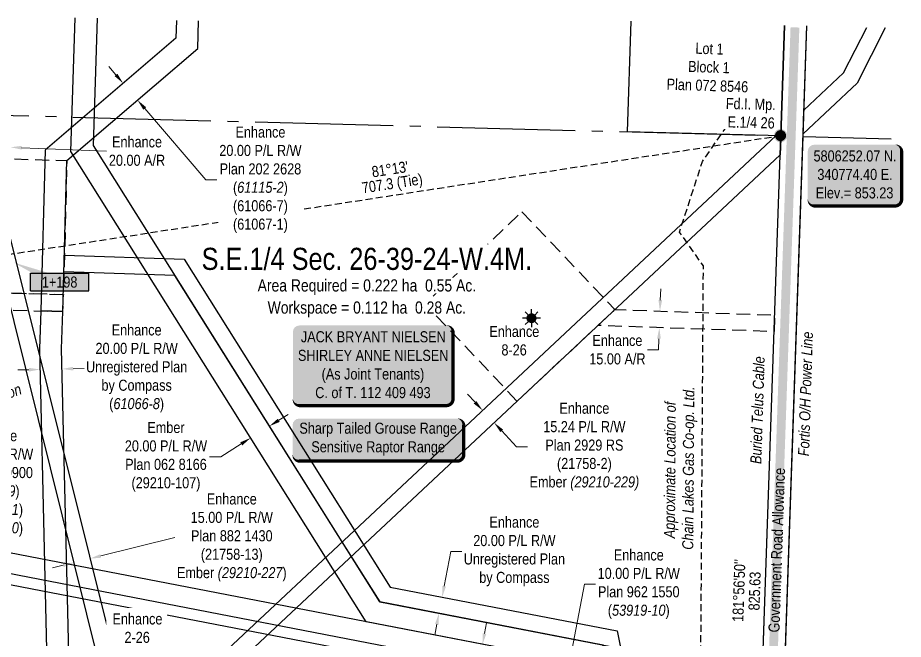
# Model space of a CAD drawing. Extents: x 338918 to 340950, y 5804543 to 5807337.
# Drawn here: x 340083 to 340885, y 5805796 to 5806359 of the extents above; entities that cross this region are included whole.
import ezdxf
from ezdxf.enums import TextEntityAlignment as Align

# ---------------------------------------------------------------- set-up
doc = ezdxf.new("R2010")
doc.units = 0
doc.header["$LTSCALE"] = 5
doc.header["$PDMODE"] = 34
doc.header["$PDSIZE"] = 0.03
for name, pattern in [('foc-ACCESSROAD', [3.75, 2.5, -1.25]), ('foc-QUARTERLINE', [33, 25, -3, 2, -3]), ('foc-TIELINE', [1.875, 1.25, -0.625]), ('UG_PIPE', [1.875, 1.25, -0.625])]:
    doc.linetypes.add(name, pattern=pattern)
doc.layers.get('Defpoints').update_dxf_attribs({"color": 9})
for name, color, linetype in [('AS-OWNER', 7, 'Continuous'), ('AS-PIPE-UG', 44, 'UG_PIPE'), ('AS-PIPE-UG-T', 44, 'Continuous'), ('AS-POWER', 104, 'foc-POWER'), ('AS-POWER-T', 104, 'Continuous'), ('AS-RESIDENCE', 14, 'Continuous'), ('AS-ROADS', 254, 'Continuous'), ('AS-TELEPHONE-T', 224, 'Continuous'), ('AS-TELUS', 224, 'foc-TEL'), ('AS-WILDLIFE-BLOCK', 131, 'Continuous'), ('C-AR', 13, 'foc-ACCESSROAD'), ('C-RW', 13, 'Continuous'), ('C-SYMBOL', 7, 'Continuous'), ('C-WS', 13, 'foc-ACCESSROAD'), ('C-WS-S', 13, 'Continuous'), ('CG-NOTES', 7, 'Continuous'), ('DETAIL-T', 7, 'Continuous'), ('F-RW', 190, 'Continuous'), ('L-AREAREQUIRED', 7, 'Continuous'), ('L-AREAWORK', 5, 'Continuous'), ('L-BD', 7, 'Continuous'), ('L-MON', 1, 'Continuous'), ('L-QSEC', 8, 'foc-QUARTERLINE'), ('L-ROAD-T', 7, 'Continuous'), ('L-SEC', 7, 'Continuous'), ('L-TIE', 7, 'foc-TIELINE'), ('L-TITLEDB', 4, 'Continuous'), ('L-TITLEDB-T', 4, 'Continuous'), ('P-ELEVATION', 7, 'Continuous')]:
    doc.layers.add(name, color=color, linetype=linetype)
for name, color, linetype, lineweight in [('C-AR-T', 13, 'Continuous', 9), ('C-RW-T', 13, 'Continuous', 9), ('C-VCE-T', 13, 'Continuous', 9), ('C-WS-T', 13, 'Continuous', 9), ('F-RW-T', 190, 'Continuous', 9), ('T-TEXT', 48, 'Continuous', 18)]:
    doc.layers.add(name, color=color, linetype=linetype, lineweight=lineweight)
doc.styles.add('100L', font='ARIALN.TTF', dxfattribs={"height": 11})
doc.styles.add('175L', font='ARIALN.TTF', dxfattribs={"height": 20})
doc.styles.add('80', font='ARIALN.TTF', dxfattribs={"height": 10})
doc.styles.add('80CG', font='ARIALN.TTF', dxfattribs={"height": 10})
doc.styles.add('80L', font='ARIALN.TTF', dxfattribs={"height": 10})
doc.styles.add('80LS', font='ARIALNI.TTF', dxfattribs={"height": 10})
doc.styles.add('foc-LtypeFont', font='ARIALN.TTF', dxfattribs={"height": 7.35})
doc.styles.add('Legend', font='ARIALN.TTF')
doc.linetypes.add('foc-POWER', pattern='A,6,-1,["P",foc-LtypeFont,S=0.2,R=0,X=-0.625,Y=-0.75],-1.24,4', length=12.24)
doc.linetypes.add('foc-POWER-NOLINE', pattern='A,0,-4,["P",foc-LtypeFont,S=0.2,R=0,X=-0.625,Y=-0.75],-8.24', length=12.24)
doc.linetypes.add('foc-TEL', pattern='A,2,-1,["T",foc-LtypeFont,S=0.2,R=0,X=-0.425,Y=-0.75],-1.24,8', length=12.24)
doc.linetypes.add('foc-TEL-NOLINE', pattern='A,0,-2,["T",foc-LtypeFont,S=0.2,R=0,X=-0.425,Y=-0.75],-10.24', length=12.24)
doc.dimstyles.new('Compass 5 000', dxfattribs={"dimscale": 5, "dimtxt": 9, "dimasz": 2, "dimexe": 0.2, "dimexo": 0.0625, "dimgap": 0.5, "dimtad": 0, "dimtih": 1, "dimtoh": 1, "dimzin": 0, "dimdsep": 46, "dimtxsty": '80CG', "dimcen": 0.1, "dimse1": 1, "dimse2": 1, "dimclrd": 256, "dimclrt": 256, "dimaunit": 1, "dimadec": 4, "dimazin": 0, "dimtfac": 0.06, "dimtofl": 0, "dimtmove": 0, "dimatfit": 1, "dimfxl": 0.2, "dimtolj": 1, "dimtzin": 0, "dimlwd": -1, "dimarcsym": 0})

# ---------------------------------------------------------------- blocks, each defined once
blk = doc.blocks.new('*U366')
h = blk.add_hatch(color=255)
edge = h.paths.add_edge_path()
edge.add_line((-71.5, -20), (71.5, -20))
edge.add_arc((71.5, -14), 6, 270, 360)
edge.add_line((77.5, -14), (77.5, 12.5))
edge.add_arc((71.5, 12.5), 6, 0, 90)
edge.add_line((71.5, 18.5), (-71.5, 18.5))
edge.add_arc((-71.5, 12.5), 6, 90, 180)
edge.add_line((-77.5, 12.5), (-77.5, -14))
edge.add_arc((-71.5, -14), 6, 180, 270)
at = {"color": 131, "flags": 128}
blk.add_lwpolyline([(-71.5, -20, 3, 3, 0), (71.5, -20, 3, 3, 0.414214), (77.5, -14, 3, 3, 0), (77.5, 12.5, 3, 0, 0.414214), (71.5, 18.5, 0, 0, 0), (-71.5, 18.5, 0, 0, 0.414214), (-77.5, 12.5, 0, 0, 0), (-77.5, -14, 0, 3, 0.414214)], format="xyseb", close=True, dxfattribs=at)
at = {"color": 131, "style": '80'}
blk.add_attdef('ENTER_TEXT_001', (-35.99, -5), '', height=10, dxfattribs=at)
blk = doc.blocks.new('*D378')
at = {"layer": 'C-AR-T', "transparency": 16777216}
for p, q in [((340047.07, 5806242.57), (340037.08, 5806242.98)), ((340087.04, 5806240.95), (340163.77, 5806237.84))]:
    blk.add_line(p, q, dxfattribs=at)
for points in [[(340047.14, 5806244.24), (340047, 5806240.91), (340057.06, 5806242.17)], [(340087.11, 5806242.62), (340086.97, 5806239.29), (340077.05, 5806241.36)]]:
    blk.add_solid(points, dxfattribs=at)
at = {"layer": 'Defpoints', "color": 0, "transparency": 16777216}
for p in [(340057.11, 5806243.3), (340077.05, 5806241.36), (340077.09, 5806242.49)]:
    blk.add_point(p, dxfattribs=at)
at = {"layer": 'C-AR-T', "transparency": 16777216, "insert": (340191.51, 5806237.84), "char_height": 10, "attachment_point": 5, "style": '80CG'}
blk.add_mtext('\\A1;Enhance\\P20.00 A/R', dxfattribs=at)
blk = doc.blocks.new('*D379')
at = {"layer": 'C-AR-T', "transparency": 16777216}
for p, q in [((340665.32, 5806103.11), (340665.67, 5806113.11)), ((340664.12, 5806068.13), (340663.77, 5806058.14)), ((340663.77, 5806058.14), (340653.77, 5806058.14))]:
    blk.add_line(p, q, dxfattribs=at)
for points in [[(340663.66, 5806103.17), (340666.99, 5806103.05), (340664.98, 5806093.12)], [(340662.45, 5806068.19), (340665.78, 5806068.07), (340664.46, 5806078.12)]]:
    blk.add_solid(points, dxfattribs=at)
at = {"layer": 'Defpoints', "color": 0, "transparency": 16777216}
for p in [(340653.76, 5806093.51), (340653.25, 5806078.51), (340664.46, 5806078.12)]:
    blk.add_point(p, dxfattribs=at)
at = {"layer": 'C-AR-T', "transparency": 16777216, "insert": (340626.49, 5806058.14), "char_height": 10, "attachment_point": 5, "style": '80CG'}
blk.add_mtext('\\A1;Enhance\\P15.00 A/R', dxfattribs=at)
blk = doc.blocks.new('*D385')
at = {"layer": 'C-RW-T', "transparency": 16777216}
for p, q in [((340497.61, 5806010.56), (340490.78, 5806017.86)), ((340521.69, 5805984.82), (340535.2, 5805970.37)), ((340535.2, 5805970.37), (340545.2, 5805970.37))]:
    blk.add_line(p, q, dxfattribs=at)
for points in [[(340498.83, 5806011.7), (340496.39, 5806009.42), (340504.44, 5806003.26)], [(340522.9, 5805985.95), (340520.47, 5805983.68), (340514.86, 5805992.12)]]:
    blk.add_solid(points, dxfattribs=at)
at = {"layer": 'Defpoints', "color": 0, "transparency": 16777216}
for p in [(340557.51, 5806052.89), (340567.93, 5806041.75), (340504.44, 5806003.26)]:
    blk.add_point(p, dxfattribs=at)
at = {"layer": 'C-RW-T', "transparency": 16777216, "insert": (340596.58, 5805970.37), "char_height": 10, "attachment_point": 5, "style": '80CG'}
blk.add_mtext('\\A1;Enhance\\P15.24 P/L R/W\\PPlan 2929 RS\\P(21758-2)\\PEmber {\\fArial Narrow|b0|i1|c0|p34;(29210-229)}', dxfattribs=at)
blk = doc.blocks.new('*D386')
at = {"layer": 'C-RW-T', "transparency": 16777216}
for p, q in [((340581.71, 5805768.15), (340596.74, 5805845.93)), ((340596.74, 5805845.93), (340606.74, 5805845.93)), ((340576.02, 5805738.7), (340574.13, 5805728.88))]:
    blk.add_line(p, q, dxfattribs=at)
for points in [[(340580.08, 5805768.47), (340583.35, 5805767.84), (340579.82, 5805758.33)], [(340574.39, 5805739.02), (340577.66, 5805738.38), (340577.92, 5805748.52)]]:
    blk.add_solid(points, dxfattribs=at)
at = {"layer": 'Defpoints', "color": 0, "transparency": 16777216}
for p in [(340371.63, 5805798.56), (340369.73, 5805788.74), (340577.92, 5805748.52)]:
    blk.add_point(p, dxfattribs=at)
at = {"layer": 'C-RW-T', "transparency": 16777216, "insert": (340645.83, 5805845.93), "char_height": 10, "attachment_point": 5, "style": '80CG'}
blk.add_mtext('\\A1;Enhance\\P10.00 P/L R/W\\PPlan 962 1550\\P({\\fArial Narrow|b0|i1|c0|p34;53919-10})', dxfattribs=at)
blk = doc.blocks.new('*D387')
at = {"layer": 'C-VCE-T', "transparency": 16777216}
for p, q in [((339977.07, 5805906.51), (340011.22, 5805937.19)), ((340011.22, 5805937.19), (340021.22, 5805937.19)), ((339951.02, 5805883.1), (339943.58, 5805876.42))]:
    blk.add_line(p, q, dxfattribs=at)
for points in [[(339975.95, 5805907.75), (339978.18, 5805905.27), (339969.63, 5805899.82)], [(339949.9, 5805884.34), (339952.13, 5805881.86), (339958.46, 5805889.79)]]:
    blk.add_solid(points, dxfattribs=at)
at = {"layer": 'Defpoints', "color": 0, "transparency": 16777216}
for p in [(339958.46, 5805889.79), (340027.84, 5805835.02), (340016.67, 5805824.99)]:
    blk.add_point(p, dxfattribs=at)
at = {"layer": 'C-VCE-T', "transparency": 16777216, "insert": (340060.3, 5805937.19), "char_height": 10, "attachment_point": 5, "style": '80CG'}
blk.add_mtext('\\A1;Enhance\\P15.00 P/L R/W\\PPlan 852 0900\\P({\\fArial Narrow|b0|i1|c0|p34;21758-9})\\P({\\fArial Narrow|b0|i1|c0|p34;21758-11})\\P({\\fArial Narrow|b0|i1|c0|p34;21758-10})', dxfattribs=at)
blk = doc.blocks.new('*D388')
at = {"layer": 'C-RW-T', "transparency": 16777216}
for p, q in [((340047.22, 5805768.01), (340037.22, 5805768.01)), ((340049.27, 5805720.09), (340047.22, 5805768.01)), ((340050.78, 5805684.88), (340051.21, 5805674.89))]:
    blk.add_line(p, q, dxfattribs=at)
for points in [[(340050.94, 5805720.16), (340047.61, 5805720.01), (340049.7, 5805710.09)], [(340052.44, 5805684.95), (340049.11, 5805684.81), (340050.35, 5805694.87)]]:
    blk.add_solid(points, dxfattribs=at)
at = {"layer": 'Defpoints', "color": 0, "transparency": 16777216}
for p in [(340049.7, 5805710.09), (340086.65, 5805711.68), (340087.3, 5805696.45)]:
    blk.add_point(p, dxfattribs=at)
at = {"layer": 'C-RW-T', "transparency": 16777216, "insert": (339998.13, 5805768.01), "char_height": 10, "attachment_point": 5, "style": '80CG'}
blk.add_mtext('\\A1;Enhance\\P15.24 P/L R/W\\PPlan 782 0325\\P({\\fArial Narrow|b0|i1|c0|p34;21758-8)\\P(7252-18)}', dxfattribs=at)
blk = doc.blocks.new('*D389')
at = {"layer": 'C-RW-T', "transparency": 16777216}
for p, q in [((340158.66, 5805871.54), (340225.72, 5805888.27)), ((340124.72, 5805863.07), (340115.02, 5805860.65))]:
    blk.add_line(p, q, dxfattribs=at)
for points in [[(340158.26, 5805873.15), (340159.06, 5805869.92), (340148.96, 5805869.12)], [(340124.31, 5805864.68), (340125.12, 5805861.45), (340134.42, 5805865.49)]]:
    blk.add_solid(points, dxfattribs=at)
at = {"layer": 'Defpoints', "color": 0, "transparency": 16777216}
for p in [(340106.48, 5805977.45), (340121.02, 5805981.08), (340148.96, 5805869.12)]:
    blk.add_point(p, dxfattribs=at)
at = {"layer": 'C-RW-T', "transparency": 16777216, "insert": (340277.31, 5805888.27), "char_height": 10, "attachment_point": 5, "style": '80CG'}
blk.add_mtext('\\A1;Enhance{\\fArial Narrow|b0|i1|c0|p34;\\P}15.00 P/L R/W\\PPlan 882 1430\\P(21758-13)\\PEmber {\\fArial Narrow|b0|i1|c0|p34;(29210-227})', dxfattribs=at)
blk = doc.blocks.new('*D407')
at = {"layer": 'Defpoints', "color": 0, "transparency": 16777216}
for p in [(340274.67, 5806047.3), (340257.71, 5806036.66), (340311.32, 5805988.94)]:
    blk.add_point(p, dxfattribs=at)
at = {"layer": 'F-RW-T', "transparency": 16777216}
for p, q in [((340319.79, 5805994.26), (340328.26, 5805999.58)), ((340285.9, 5805972.98), (340267.25, 5805961.26)), ((340267.25, 5805961.26), (340257.25, 5805961.26))]:
    blk.add_line(p, q, dxfattribs=at)
for points in [[(340318.9, 5805995.67), (340320.68, 5805992.85), (340311.32, 5805988.94)], [(340285.02, 5805974.39), (340286.79, 5805971.57), (340294.37, 5805978.3)]]:
    blk.add_solid(points, dxfattribs=at)
at = {"layer": 'F-RW-T', "transparency": 16777216, "insert": (340217.71, 5805961.26), "char_height": 10, "attachment_point": 5, "style": '80CG'}
blk.add_mtext('\\A1;Ember\\P20.00 P/L R/W\\PPlan 062 8166\\P(29210-107)', dxfattribs=at)
blk = doc.blocks.new('*D408')
at = {"layer": 'Defpoints', "color": 0, "transparency": 16777216}
for p in [(340020.29, 5805885.06), (340016.82, 5805867.1), (340504.27, 5805791.47)]:
    blk.add_point(p, dxfattribs=at)
at = {"layer": 'F-RW-T', "transparency": 16777216}
for p, q in [((340506.17, 5805801.28), (340508.07, 5805811.1)), ((340498.9, 5805763.69), (340490.35, 5805719.49)), ((340490.35, 5805719.49), (340480.35, 5805719.49))]:
    blk.add_line(p, q, dxfattribs=at)
for points in [[(340504.53, 5805801.6), (340507.8, 5805800.97), (340504.27, 5805791.47)], [(340497.26, 5805764.01), (340500.53, 5805763.37), (340500.8, 5805773.51)]]:
    blk.add_solid(points, dxfattribs=at)
at = {"layer": 'F-RW-T', "transparency": 16777216, "insert": (340441.26, 5805719.49), "char_height": 10, "attachment_point": 5, "style": '80CG'}
blk.add_mtext('\\A1;Ember\\P18.29 P/L R/W\\PPlan 4242 RS\\P({\\fArial Narrow|b0|i1|c0|p34;29210-260})', dxfattribs=at)
blk = doc.blocks.new('*U371')
h = blk.add_hatch(color=59)
edge = h.paths.add_edge_path()
edge.add_line((-66.5, -37), (66.5, -37))
edge.add_arc((66.5, -31), 6, 270, 360)
edge.add_line((72.5, -31), (72.5, 29.5))
edge.add_arc((66.5, 29.5), 6, 0, 90)
edge.add_line((66.5, 35.5), (-66.5, 35.5))
edge.add_arc((-66.5, 29.5), 6, 90, 180)
edge.add_line((-72.5, 29.5), (-72.5, -31))
edge.add_arc((-66.5, -31), 6, 180, 270)
at = {"color": 1, "flags": 128}
blk.add_lwpolyline([(-66.5, -37, 3, 3, 0), (66.5, -37, 3, 3, 0.414214), (72.5, -31, 3, 3, 0), (72.5, 29.5, 3, 0, 0.414214), (66.5, 35.5, 0, 0, 0), (-66.5, 35.5, 0, 0, 0.414214), (-72.5, 29.5, 0, 0, 0), (-72.5, -31, 0, 3, 0.414214)], format="xyseb", close=True, dxfattribs=at)
blk.add_lwpolyline([(-43.04, -22.08, 0, 7.5, 0), (0, 0, 0, 0, 0)], format="xyseb", dxfattribs=at)
at = {"color": 1, "style": '80'}
blk.add_attdef('ENTER_TEXT_001', (-35.99, -5), '', height=10, dxfattribs=at)
blk = doc.blocks.new('GAS')
h = blk.add_hatch(color=255)
h.dxf.hatch_style = 1
edge = h.paths.add_edge_path()
edge.add_arc((0, 0), 0.9, 0, 360)
for p, q in [((0, 0.81), (0, 1.62)), ((-0.81, 0), (-1.62, 0)), ((-0.57, 0.57), (-1.14, 1.14)), ((0.57, 0.57), (1.14, 1.14)), ((1.62, 0), (0.81, 0)), ((-0.57, -0.57), (-1.14, -1.14)), ((0, -0.81), (0, -1.62)), ((1.14, -1.14), (0.57, -0.57))]:
    blk.add_line(p, q)
blk.add_circle((0, 0), 0.8)
blk = doc.blocks.new('res_occ')
for points in [[(0.1, 0.89), (-1.26, -0.37), (1.46, -0.37)], [(-0.9, -1.43), (1.1, -1.43), (1.1, -0.37), (-0.9, -0.37)]]:
    blk.add_hatch(color=14).paths.add_polyline_path(points)
at = {"color": 14}
for points in [[(0.1, 0.89), (-1.26, -0.37), (1.46, -0.37)], [(-0.9, -1.43), (1.1, -1.43), (1.1, -0.37), (-0.9, -0.37)]]:
    blk.add_lwpolyline(points, close=True, dxfattribs=at)
blk = doc.blocks.new('*D425')
at = {"layer": 'C-RW-T', "transparency": 16777216}
for p, q in [((340172.46, 5806306.85), (340165.95, 5806314.45)), ((340198.47, 5806276.47), (340253.71, 5806211.96)), ((340253.71, 5806211.96), (340263.71, 5806211.96))]:
    blk.add_line(p, q, dxfattribs=at)
for points in [[(340173.72, 5806307.93), (340171.19, 5806305.77), (340178.96, 5806299.25)], [(340199.74, 5806277.55), (340197.21, 5806275.39), (340191.97, 5806284.07)]]:
    blk.add_solid(points, dxfattribs=at)
at = {"layer": 'Defpoints', "color": 0, "transparency": 16777216}
for p in [(340189.54, 5806308.31), (340202.54, 5806293.12), (340191.97, 5806284.07)]:
    blk.add_point(p, dxfattribs=at)
at = {"layer": 'C-RW-T', "transparency": 16777216, "insert": (340303.25, 5806211.96), "char_height": 10, "attachment_point": 5, "style": '80CG', "bg_fill": 3, "box_fill_scale": 1.1, "bg_fill_color": 256, "bg_fill_true_color": 13158600, "bg_fill_transparency": 0}
blk.add_mtext('\\A1;Enhance\\P20.00 P/L R/W\\PPlan 202 2628\\P({\\fArial Narrow|b0|i1|c0|p34;61115-2})\\P(61066-7)\\P(61067-1)', dxfattribs=at)
blk = doc.blocks.new('*D426')
at = {"layer": 'C-RW-T', "transparency": 16777216}
for p, q in [((340469.62, 5805844.09), (340475.72, 5805875.64)), ((340475.72, 5805875.64), (340485.72, 5805875.64)), ((340462.99, 5805809.73), (340461.09, 5805799.91))]:
    blk.add_line(p, q, dxfattribs=at)
for points in [[(340467.99, 5805844.41), (340471.26, 5805843.78), (340467.73, 5805834.27)], [(340461.35, 5805810.04), (340464.62, 5805809.41), (340464.88, 5805819.55)]]:
    blk.add_solid(points, dxfattribs=at)
at = {"layer": 'Defpoints', "color": 0, "transparency": 16777216}
for p in [(340467.73, 5805834.27), (340486.23, 5805830.7), (340483.39, 5805815.97)]:
    blk.add_point(p, dxfattribs=at)
at = {"layer": 'C-RW-T', "transparency": 16777216, "insert": (340533.22, 5805875.64), "char_height": 10, "attachment_point": 5, "style": '80CG'}
blk.add_mtext('\\A1;Enhance\\P20.00 P/L R/W\\PUnregistered Plan\\Pby Compass', dxfattribs=at)
blk = doc.blocks.new('fdia')
at = {"color": 255, "const_width": 1}
blk.add_lwpolyline([(-0.5, 0, 1), (0.5, 0, 1)], format="xyb", close=True, dxfattribs=at)
blk = doc.blocks.new('Fdiaa')
blk.add_blockref('fdia', (0, 0))
blk = doc.blocks.new('fdib')
at = {"color": 1, "const_width": 1.6}
blk.add_lwpolyline([(-0.4, 0, 1), (0.4, 0, 1)], format="xyb", close=True, dxfattribs=at)
at = {"color": 1}
blk.add_circle((0, 0), 0.8, dxfattribs=at)
blk = doc.blocks.new('Fdibb')
blk.add_blockref('fdib', (0, 0))
blk = doc.blocks.new('fdicc')
for name in ['Fdibb', 'Fdiaa']:
    blk.add_blockref(name, (0, 0))
blk = doc.blocks.new('FDI')
blk.add_blockref('fdicc', (0, 0))
blk = doc.blocks.new('*U427')
h = blk.add_hatch(color=254)
edge = h.paths.add_edge_path()
edge.add_line((-36.5, -28.5), (36.5, -28.5))
edge.add_arc((36.5, -22.5), 6, 270, 360)
edge.add_line((42.5, -22.5), (42.5, 21))
edge.add_arc((36.5, 21), 6, 0, 90)
edge.add_line((36.5, 27), (-36.5, 27))
edge.add_arc((-36.5, 21), 6, 90, 180)
edge.add_line((-42.5, 21), (-42.5, -22.5))
edge.add_arc((-36.5, -22.5), 6, 180, 270)
at = {"color": 1, "flags": 128}
blk.add_lwpolyline([(-36.5, -28.5, 3, 3, 0), (36.5, -28.5, 3, 3, 0.414214), (42.5, -22.5, 3, 3, 0), (42.5, 21, 3, 0, 0.414214), (36.5, 27, 0, 0, 0), (-36.5, 27, 0, 0, 0.414214), (-42.5, 21, 0, 0, 0), (-42.5, -22.5, 0, 3, 0.414214)], format="xyseb", close=True, dxfattribs=at)
blk.add_lwpolyline([(-37.52, -24.05, 0, 10, 0), (0, 0, 5, 5, 0)], format="xyseb", dxfattribs=at)
at = {"color": 1, "style": '80'}
blk.add_attdef('ENTER_TEXT_001', (-35.99, -5), '', height=10, dxfattribs=at)
blk = doc.blocks.new('*D436')
at = {"layer": 'C-RW-T', "transparency": 16777216}
for p, q in [((340093.67, 5806040.06), (340083.67, 5806039.82)), ((340133.66, 5806040.98), (340143.65, 5806041.21))]:
    blk.add_line(p, q, dxfattribs=at)
for points in [[(340093.63, 5806041.72), (340093.7, 5806038.39), (340103.66, 5806040.29)], [(340133.62, 5806042.65), (340133.69, 5806039.31), (340123.66, 5806040.75)]]:
    blk.add_solid(points, dxfattribs=at)
at = {"layer": 'Defpoints', "color": 0, "transparency": 16777216}
for p in [(340103.64, 5806041.24), (340123.64, 5806041.71), (340123.66, 5806040.75)]:
    blk.add_point(p, dxfattribs=at)
at = {"layer": 'C-RW-T', "transparency": 16777216, "insert": (340191.16, 5806041.21), "char_height": 10, "attachment_point": 5, "style": '80CG'}
blk.add_mtext('\\A1;Enhance\\P20.00 P/L R/W\\PUnregistered Plan\\Pby Compass\\P({\\fArial Narrow|b0|i1|c0|p34;61066-8})', dxfattribs=at)
blk = doc.blocks.new('*U449')
h = blk.add_hatch(color=111)
h.dxf.hatch_style = 1
h.paths.add_polyline_path([(-26.5, 8), (26.5, 8), (26.5, -8), (-26.5, -8)])
for p, q in [((-26.5, -8), (-26.5, 8)), ((-26.5, 8), (26.5, 8)), ((26.5, -8), (26.5, 8)), ((-26.5, -8), (26.5, -8))]:
    blk.add_line(p, q)
at = {"layer": 'P-ELEVATION', "color": 7, "flags": 128}
blk.add_lwpolyline([(0, 0, 10, 0, 0), (-41.95, 17.8, 0, 0, 0)], format="xyseb", dxfattribs=at)
at = {"layer": 'P-ELEVATION', "style": 'Legend'}
blk.add_attdef('STATION', text='', height=10, dxfattribs=at).set_placement((0, 0), align=Align.MIDDLE_CENTER)

msp = doc.modelspace()

# ---------------------------------------------------------------- linework, layer by layer
at = {"layer": 'AS-PIPE-UG', "flags": 128}
msp.add_lwpolyline([(340699.239, 5805352.882), (340704.371, 5806133.944), (340682.683, 5806164.601), (340703.576, 5806228.548), (340725.737, 5806260.587)], dxfattribs=at)
at = {"layer": 'AS-ROADS', "const_width": 7.998, "flags": 128}
msp.add_lwpolyline([(340752.892, 5805346.739), (340755.337, 5805424.556), (340755.97, 5805444.709), (340783.827, 5806249.873), (340787.252, 5806349.821)], dxfattribs=at)
at = {"layer": 'AS-TELUS', "linetype": 'foc-TEL-NOLINE', "flags": 128}
msp.add_lwpolyline([(340746.009, 5805426.536), (340774.495, 5806251.753), (340776.203, 5806301.582)], dxfattribs=at)
at = {"layer": 'C-AR', "flags": 128}
for points in [[(339968.269, 5806257.969), (339990.956, 5806233.384), (339987.444, 5806096.373), (340124.44, 5806092.766), (340124.838, 5806107.952), (340002.82, 5806111.006), (340005.953, 5806233.012), (340056.876, 5806231.7), (340057.367, 5806250.657), (339983.096, 5806252.583), (339983.264, 5806257.58)], [(340608.818, 5806080.044), (340624.282, 5806094.523), (340768.895, 5806089.531), (340768.381, 5806074.536)]]:
    msp.add_lwpolyline(points, close=True, dxfattribs=at)
at = {"layer": 'C-RW', "flags": 128}
for points in [[(340227.226, 5806356.177), (340226.719, 5806340.145), (340108.266, 5806238.72), (340104.451, 5806093.29), (340124.44, 5806092.766), (340128.022, 5806229.312), (340246.425, 5806330.695), (340247.216, 5806355.651)], [(340869.092, 5806349.301), (340843.709, 5806299.339), (340794.684, 5806253.509), (340795.422, 5806275.073), (340831.336, 5806308.633), (340852.223, 5806349.745)]]:
    msp.add_lwpolyline(points, dxfattribs=at)
for points in [[(340198.001, 5805695.405), (340187.591, 5805706.536), (340770.327, 5806252.141), (340774.647, 5806256.183), (340773.903, 5806234.61)], [(339850.087, 5805727.873), (339864.706, 5805717.197), (340168.209, 5805730.182), (340057.82, 5806172.363), (340072.37, 5806176.004), (340186.441, 5805718.923), (340171.884, 5805715.325), (339860.101, 5805701.984), (339849.475, 5805709.746), (339794.321, 5805750.031), (339803.163, 5805762.14)], [(340125.774, 5806143.622), (340234.178, 5806139.975), (340420.703, 5805843.358), (340626.273, 5805803.648), (340687.667, 5805500.964), (340672.966, 5805497.982), (340613.568, 5805790.824), (340411.469, 5805829.865), (340225.707, 5806125.252), (340125.38, 5806128.628)], [(340107.876, 5805506.876), (340169.285, 5805505.25), (340169.719, 5805525.246), (340128.397, 5805526.34), (340132.212, 5805670.531), (340129.023, 5805808.561), (340123.237, 5806058.976), (340123.237, 5806058.976), (340124.461, 5806092.789), (340104.451, 5806093.29), (340103.229, 5806059.083), (340112.206, 5805670.565)], [(339861.6, 5805897.129), (340756.401, 5805724.223), (340756.047, 5805714.105), (339857.269, 5805887.744), (339836.989, 5805891.656), (339787.51, 5805901.198), (339436.727, 5805895.155), (339421.695, 5805894.895), (339406.422, 5805894.632), (339385.041, 5805894.264), (339385.552, 5805904.271), (339406.932, 5805904.64), (339422.206, 5805904.903), (339437.238, 5805905.161), (339788.379, 5805911.209), (339841.299, 5805901.006)]]:
    msp.add_lwpolyline(points, close=True, dxfattribs=at)
at = {"layer": 'C-WS', "flags": 128}
for points in [[(340124.838, 5806107.952), (340002.82, 5806111.006), (340005.953, 5806233.012), (340128.022, 5806229.312)], [(340540.078, 5806183.053), (340624.282, 5806094.523), (340535.68, 5806011.566), (340452.269, 5806099.705)]]:
    msp.add_lwpolyline(points, close=True, dxfattribs=at)
at = {"layer": 'F-RW', "flags": 128}
for points in [[(340155.521, 5806358.062), (340151.839, 5806242.858), (340377.044, 5805884.306), (340411.469, 5805829.865), (340757.741, 5805762.974), (340757.05, 5805742.731), (340399.126, 5805811.88), (340362.148, 5805870.372), (340131.624, 5806237.422), (340135.517, 5806358.588)], [(339869.466, 5805914.196), (339849.186, 5805918.109), (339789.987, 5805929.55), (339438.173, 5805923.462), (339423.141, 5805923.202), (339407.869, 5805922.939), (339406.932, 5805904.64), (339422.206, 5805904.903), (339437.238, 5805905.161), (339788.379, 5805911.209), (339841.299, 5805901.006), (339861.6, 5805897.129), (340756.401, 5805724.223), (340757.05, 5805742.731), (339869.464, 5805914.19)]]:
    msp.add_lwpolyline(points, dxfattribs=at)
at = {"layer": 'L-QSEC'}
for p, q in [((339968.574, 5806273.067), (340774.495, 5806251.753)), ((340794.606, 5806251.221), (340874.462, 5806249.109))]:
    msp.add_line(p, q, dxfattribs=at)
at = {"layer": 'L-SEC'}
for p, q in [((340774.495, 5806251.753), (340777.92, 5806351.699)), ((340794.6, 5806251.064), (340798.031, 5806351.17)), ((340746.703, 5805446.641), (340774.495, 5806251.753)), ((340766.812, 5805446.055), (340794.6, 5806251.059))]:
    msp.add_line(p, q, dxfattribs=at)
at = {"layer": 'L-TIE'}
msp.add_line((340074.13, 5806144.215), (340774.219, 5806251.894), dxfattribs=at)
at = {"layer": 'L-TITLEDB', "flags": 128}
msp.add_lwpolyline([(340777.913, 5806351.699), (340774.495, 5806251.753), (340635.504, 5806255.397), (340638.93, 5806355.353)], dxfattribs=at)

# ---------------------------------------------------------------- block references
at = {"layer": 'AS-OWNER'}
ref = msp.add_blockref('*U371', (340405.131, 5806044.622), dxfattribs=dict(at, xscale=1.000223049740091, yscale=1.000223049740091, zscale=1.000223049740091))
ref.add_attrib('ENTER_TEXT_001', 'JACK BRYANT NIELSEN', (340339.885, 5806064.886), dxfattribs={"layer": '0', "color": 1, "height": 10.00223, "style": '80'})
ref.add_attrib('ENTER_TEXT_002', 'SHIRLEY ANNE NIELSEN', (340337.231, 5806048.038), dxfattribs={"layer": '0', "color": 1, "height": 10.00223, "style": '80'})
ref.add_attrib('ENTER_TEXT_003', '(As Joint Tenants)', (340358.641, 5806031.197), dxfattribs={"layer": '0', "color": 1, "height": 10.00223, "style": '80'})
ref.add_attrib('ENTER_TEXT_004', 'C. of T. 112 409 493', (340352.889, 5806014.349), dxfattribs={"layer": '0', "color": 1, "height": 10.00223, "style": '80'})
at = {"layer": 'AS-RESIDENCE', "color": 3, "xscale": 4.999999999999997, "yscale": 4.999999999999997, "zscale": 4.999999999999997}
msp.add_blockref('res_occ', (340732.468, 5806282.584), dxfattribs=at)
at = {"layer": 'AS-WILDLIFE-BLOCK', "color": 4}
ref = msp.add_blockref('*U366', (340409.858, 5805977.345), dxfattribs=dict(at, xscale=1.000223049740091, yscale=1.000223049740091, zscale=1.000223049740091))
ref.add_attrib('ENTER_TEXT_001', 'Sharp Tailed Grouse Range', (340338.508, 5805982.149), dxfattribs={"layer": '0', "color": 131, "height": 10.00223, "style": '80'})
ref.add_attrib('ENTER_TEXT_002', 'Sensitive Raptor Range', (340349.34, 5805965.301), dxfattribs={"layer": '0', "color": 131, "height": 10.00223, "style": '80'})
at = {"layer": 'C-WS-S', "xscale": 5.001115248700454, "yscale": 5.001115248700454, "zscale": 5.001115248700454}
msp.add_blockref('GAS', (340548.773, 5806086.672), dxfattribs=at)
at = {"layer": 'CG-NOTES', "xscale": 0.9984354226289988, "yscale": 0.9984354226289988, "zscale": 0.9984354226289988}
msp.add_blockref('*U449', (340121.453, 5806119.363), dxfattribs=at).add_auto_attribs({'STATION': '1+198'})
at = {"layer": 'DETAIL-T'}
ref = msp.add_blockref('*U427', (340841.37, 5806216.728), dxfattribs=dict(at, xscale=0.9995550494999911, yscale=0.9995550494999911, zscale=0.9995550494999911))
ref.add_attrib('ENTER_TEXT_001', '5806252.07 N.', (340804.067, 5806228.495), dxfattribs={"layer": '0', "color": 1, "height": 9.99555, "style": '80'})
ref.add_attrib('ENTER_TEXT_002', '340774.40 E.', (340807.565, 5806211.795), dxfattribs={"layer": '0', "color": 1, "height": 9.99555, "style": '80'})
ref.add_attrib('ENTER_TEXT_003', 'Elev.= 853.23', (340806.011, 5806195.095), dxfattribs={"layer": '0', "color": 1, "height": 9.99555, "style": '80'})

# ---------------------------------------------------------------- texts
at = {"layer": 'C-WS-T', "insert": (340510.025, 5806079.66), "char_height": 10.00005, "attachment_point": 1, "style": '80L'}
msp.add_mtext_dynamic_manual_height_columns('\\pi0.49857;Enhance\\P\\pi11.447;8-26', width=44.81729, gutter_width=49.989, heights=[0], dxfattribs=at)
at = {"layer": 'L-BD', "style": '80L'}
for s, rotation, p in [("81°13'", 8.744, (340420.565, 5806221.523)), ('707.3 (Tie)', 8.744, (340422.731, 5806207.442)), ("181°56'50''", 88.0512, (340736.452, 5805840.215)), ('825.63', 88.0512, (340750.691, 5805839.731))]:
    msp.add_text(s, height=9.9978, rotation=rotation, dxfattribs=at).set_placement(p, align=Align.MIDDLE)
at = {"layer": 'L-ROAD-T', "style": '80L'}
msp.add_text('Government Road Allowance', height=10.00223, rotation=88.022936, dxfattribs=at).set_placement((340770.794, 5805876.783), align=Align.MIDDLE_CENTER)
at = {"layer": 'L-TITLEDB-T', "insert": (340671.902, 5806336.89), "char_height": 10.00005, "attachment_point": 1, "rotation": 358.03703, "style": '80L'}
msp.add_mtext_dynamic_manual_height_columns('\\pi25.444;Lot 1\\P\\pi19.414;Block 1\\P\\pi0.48171;Plan 072 8546', width=73.43309, gutter_width=49.989, heights=[0], dxfattribs=at)
at = {"layer": 'T-TEXT', "style": '80LS'}
msp.add_text('Cultivation', height=9.9978, rotation=20, dxfattribs=at).set_placement((340061.098, 5806013.939), align=Align.MIDDLE_CENTER)

# ---------------------------------------------------------------- dimensions: what is measured, and where the dimension line sits
at = {"layer": 'C-AR-T'}
dim = msp.add_linear_dim(base=(340077.047, 5806241.357), p1=(340057.109, 5806243.303), p2=(340077.093, 5806242.494), angle=357.680983, text='Enhance\\P20.00 A/R', dimstyle='Compass 5 000', override={"dimtxt": 10}, dxfattribs=at)
dim.commit()
dim.dimension.update_dxf_attribs({"geometry": '*D378', "text_midpoint": (340191.506, 5806237.845), "dimtype": 161})
at = {"layer": 'C-RW-T'}
for base, p1, p2, angle, text, picture, middle in [((340123.658, 5806040.748), (340103.641, 5806041.245), (340123.636, 5806041.707), 1.323547, 'Enhance\\P20.00 P/L R/W\\PUnregistered Plan\\Pby Compass\\P({\\fArial Narrow|b0|i1|c0|p34;61066-8})', '*D436', (340191.156, 5806041.21)), ((340504.439, 5806003.257), (340567.927, 5806041.755), (340557.509, 5806052.894), 133.085085, 'Enhance\\P15.24 P/L R/W\\PPlan 2929 RS\\P(21758-2)\\PEmber {\\fArial Narrow|b0|i1|c0|p34;(29210-229)}', '*D385', (340596.582, 5805970.367)), ((340148.958, 5805869.116), (340106.478, 5805977.454), (340121.016, 5805981.082), 14.012788, 'Enhance{\\fArial Narrow|b0|i1|c0|p34;\\P}15.00 P/L R/W\\PPlan 882 1430\\P(21758-13)\\PEmber {\\fArial Narrow|b0|i1|c0|p34;(29210-227})', '*D389', (340277.309, 5805888.272)), ((340467.728, 5805834.274), (340483.386, 5805815.973), (340486.231, 5805830.7), 79.066564, 'Enhance\\P20.00 P/L R/W\\PUnregistered Plan\\Pby Compass', '*D426', (340533.223, 5805875.642)), ((340049.7, 5805710.095), (340087.298, 5805696.452), (340086.647, 5805711.676), 92.45142, 'Enhance\\P15.24 P/L R/W\\PPlan 782 0325\\P({\\fArial Narrow|b0|i1|c0|p34;21758-8)\\P(7252-18)}', '*D388', (339998.134, 5805768.01))]:
    dim = msp.add_linear_dim(base=base, p1=p1, p2=p2, angle=angle, text=text, dimstyle='Compass 5 000', dxfattribs=at)
    dim.commit()
    dim.dimension.update_dxf_attribs({"geometry": picture, "text_midpoint": middle, "dimtype": 161})
at = {"layer": 'C-VCE-T'}
dim = msp.add_linear_dim(base=(339958.456, 5805889.787), p1=(340027.843, 5805835.022), p2=(340016.671, 5805824.986), angle=221.935493, text='Enhance\\P15.00 P/L R/W\\PPlan 852 0900\\P({\\fArial Narrow|b0|i1|c0|p34;21758-9})\\P({\\fArial Narrow|b0|i1|c0|p34;21758-11})\\P({\\fArial Narrow|b0|i1|c0|p34;21758-10})', dimstyle='Compass 5 000', dxfattribs=at)
dim.commit()
dim.dimension.update_dxf_attribs({"geometry": '*D387', "text_midpoint": (340060.305, 5805937.187), "dimtype": 161})
at = {"layer": 'F-RW-T'}
dim = msp.add_linear_dim(base=(340311.322, 5805988.943), p1=(340257.714, 5806036.656), p2=(340274.666, 5806047.304), angle=32.132784, text='Ember\\P20.00 P/L R/W\\PPlan 062 8166\\P(29210-107)', dimstyle='Compass 5 000', dxfattribs=at)
dim.commit()
dim.dimension.update_dxf_attribs({"geometry": '*D407', "text_midpoint": (340217.713, 5805961.263), "dimtype": 161})

# ---------------------------------------------------------------- next in the draw order: texts
at = {"layer": 'AS-PIPE-UG-T', "insert": (340668.481, 5805873.138), "char_height": 10.00005, "width": 153.9134, "attachment_point": 1, "rotation": 89.623519, "style": '80L', "bg_fill": 2}
msp.add_mtext('\\pi14.436;{\\fArial Narrow|b0|i1|c0|p34;Approximate Location of\\P\\pi4.1698;Chain Lakes Gas Co-op. Ltd.}', dxfattribs=at)
at = {"layer": 'AS-POWER-T', "insert": (340790.009, 5805961.709), "char_height": 10.00223, "width": 112.50143, "attachment_point": 1, "rotation": 88.192313, "style": '80L', "bg_fill": 2}
msp.add_mtext('\\pi0.31396;{\\fArial Narrow|b0|i1|c0|p34;Fortis O/H Power Line}', dxfattribs=at)
at = {"layer": 'AS-TELEPHONE-T', "insert": (340746.788, 5805954.973), "char_height": 10.00223, "width": 97.23535, "attachment_point": 1, "rotation": 88.192313, "style": '80L', "bg_fill": 2}
msp.add_mtext('{\\fArial Narrow|b0|i1|c0|p34;Buried Telus Cable}', dxfattribs=at)
at = {"layer": 'C-WS-T', "insert": (340168.783, 5805819.548), "char_height": 10.00005, "attachment_point": 1, "style": '80L', "bg_fill": 2}
msp.add_mtext_dynamic_manual_height_columns('\\A1;\\pi0.49857;Enhance{\\A0;\\P\\pi11.379;2-26}', width=44.81729, gutter_width=49.989, heights=[0], dxfattribs=at)
at = {"layer": 'L-AREAWORK', "color": 5, "insert": (340399.625, 5806101.842), "char_height": 10.99758, "width": 179.66715, "attachment_point": 2, "style": '100L', "bg_fill": 3, "box_fill_scale": 1.15, "bg_fill_color": 256, "bg_fill_true_color": 256, "bg_fill_transparency": 0}
msp.add_mtext('Workspace = 0.112 ha  0.28 Ac.', dxfattribs=at)

# ---------------------------------------------------------------- next in the draw order: dimensions: what is measured, and where the dimension line sits
at = {"layer": 'C-RW-T'}
dim = msp.add_linear_dim(base=(340191.968, 5806284.066), p1=(340189.539, 5806308.311), p2=(340202.545, 5806293.122), angle=310.571896, text='Enhance\\P20.00 P/L R/W\\PPlan 202 2628\\P({\\fArial Narrow|b0|i1|c0|p34;61115-2})\\P(61066-7)\\P(61067-1)', dimstyle='Compass 5 000', override={"dimtfill": 1}, dxfattribs=at)
dim.commit()
dim.dimension.update_dxf_attribs({"geometry": '*D425', "text_midpoint": (340303.249, 5806211.959), "dimtype": 161})

# ---------------------------------------------------------------- next in the draw order: linework, layer by layer
at = {"layer": 'AS-POWER', "linetype": 'foc-POWER-NOLINE', "flags": 128}
msp.add_lwpolyline([(340766.812, 5805446.055), (340798.031, 5806351.17)], dxfattribs=at)

# ---------------------------------------------------------------- next in the draw order: texts
at = {"layer": 'C-SYMBOL', "color": 3, "insert": (340399.625, 5806130.102), "char_height": 20.00446, "width": 299.3437, "attachment_point": 8, "style": '175L', "bg_fill": 3, "box_fill_scale": 1.15, "bg_fill_color": 256, "bg_fill_true_color": 256, "bg_fill_transparency": 0}
msp.add_mtext('S.E.1/4 Sec. 26-39-24-W.4M.', dxfattribs=at)

# ---------------------------------------------------------------- next in the draw order: dimensions: what is measured, and where the dimension line sits
at = {"layer": 'C-AR-T'}
dim = msp.add_aligned_dim(p1=(340653.763, 5806093.505), p2=(340653.246, 5806078.511), distance=11.221, text='Enhance\\P15.00 A/R', dimstyle='Compass 5 000', override={"dimtxt": 10}, dxfattribs=at)
dim.commit()
dim.dimension.update_dxf_attribs({"geometry": '*D379', "text_midpoint": (340626.488, 5806058.135)})
at = {"layer": 'C-RW-T'}
dim = msp.add_linear_dim(base=(340577.92, 5805748.518), p1=(340371.628, 5805798.556), p2=(340369.732, 5805788.739), angle=259.065361, text='Enhance\\P10.00 P/L R/W\\PPlan 962 1550\\P({\\fArial Narrow|b0|i1|c0|p34;53919-10})', dimstyle='Compass 5 000', dxfattribs=at)
dim.commit()
dim.dimension.update_dxf_attribs({"geometry": '*D386', "text_midpoint": (340645.826, 5805845.931), "dimtype": 161})
at = {"layer": 'F-RW-T'}
dim = msp.add_linear_dim(base=(340504.269, 5805791.465), p1=(340016.819, 5805867.101), p2=(340020.292, 5805885.057), angle=79.055238, text='Ember\\P18.29 P/L R/W\\PPlan 4242 RS\\P({\\fArial Narrow|b0|i1|c0|p34;29210-260})', dimstyle='Compass 5 000', override={"dimtfill": 0}, dxfattribs=at)
dim.commit()
dim.dimension.update_dxf_attribs({"geometry": '*D408', "text_midpoint": (340441.265, 5805719.489), "dimtype": 161})

# ---------------------------------------------------------------- next in the draw order: texts
at = {"layer": 'L-AREAREQUIRED', "color": 5, "insert": (340399.64, 5806121.838), "char_height": 10.99758, "width": 197.89643, "attachment_point": 2, "style": '100L', "bg_fill": 3, "box_fill_scale": 1.15, "bg_fill_color": 256, "bg_fill_true_color": 256, "bg_fill_transparency": 0}
msp.add_mtext('Area Required = 0.222 ha  0.55 Ac.', dxfattribs=at)
at = {"layer": 'L-MON', "insert": (340723.727, 5806286.111), "char_height": 9.99555, "attachment_point": 1, "rotation": 358.496675, "style": '80L', "bg_fill": 3, "box_fill_scale": 1.15, "bg_fill_color": 256, "bg_fill_true_color": 256, "bg_fill_transparency": 0}
msp.add_mtext_dynamic_manual_height_columns('\\pi1.0808;Fd.I. Mp.\\P\\pi3.1195;E.1/4 26', width=44.32897, gutter_width=50, heights=[0], dxfattribs=at)

# ---------------------------------------------------------------- next in the draw order: block references
at = {"layer": 'L-MON', "xscale": 4.998899999999996, "yscale": 4.998899999999996, "zscale": 4.998899999999996}
msp.add_blockref('FDI', (340774.219, 5806251.894), dxfattribs=at)

doc.saveas('drawing.dxf')
